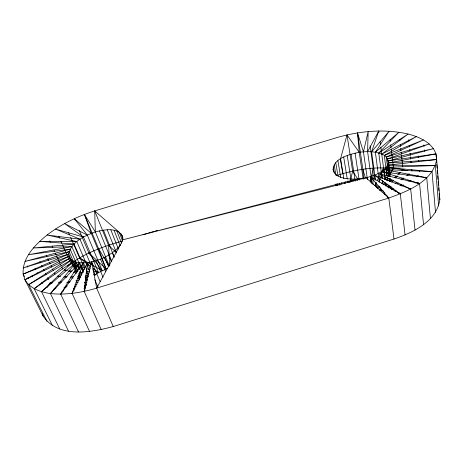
<?xml version="1.0" encoding="UTF-8"?>
<svg xmlns="http://www.w3.org/2000/svg" width="463" height="463" viewBox="0 0 463 463"><rect width="100%" height="100%" fill="white"/><g stroke="black" fill="none" stroke-linecap="round" stroke-linejoin="round"><path stroke-width="0.69" d="M389.944 176.484C387.953 169.105 391.31 157.304 381.801 154.121C374.671 151.233 366.742 151.274 359.236 152.298C349.606 154.335 331.126 158.606 333.424 171.837M24.435 276.677L23.15 274.108C22.05 257.567 35.31 244.696 47.076 235.013C61.313 224.15 77.628 216.221 94.695 210.908L336.804 137.615C359.826 130.965 384.574 128.639 408.106 134.027C420.595 137.175 436.638 144.543 436.65 159.544L439.85 199.634C436.563 221.765 412.874 232.513 394.001 239.035L113.244 326.531C91.072 332.515 58.303 338.436 43.134 316.096L24.956 279.739L23.15 274.108L68.651 254.06C71.267 241.796 84.613 235.754 95.349 231.946C104.048 229.573 118.881 226.639 122.898 237.513M372.97 184.482L373.19 168.133L370.134 145.92M372.102 183.747L367.593 151.644L368.166 131.585L363.443 151.812L367.443 179.563M101.258 329.656L84.191 291.406L87.426 262.573C97.67 261.091 107.601 256.913 115.536 250.217C119.489 246.594 124.148 241.246 122.116 235.488M84.839 282.459L85.991 285.069L85.042 287.673L84.723 290.168L84.139 288.86M370.406 181.936L373.19 168.133C384.556 167.554 396.114 167.838 407.197 170.644M77.784 271.312L69.074 251.675L23.191 267.938L68.651 254.06L68.889 256.265L24.956 279.739C30.118 288.744 40.727 292.124 50.409 293.554C66.012 295.226 81.702 292.552 96.657 288.142L388.798 198.031C407.538 191.265 432.604 181.733 436.65 159.544L388.283 162.999C385.274 172.219 374.498 175.5 366.048 177.769L122.533 239.875L357.083 179.048L366.048 177.769L388.798 198.031L394.001 239.035M350.04 182.318L352.65 171.119L346.99 134.924L359.236 152.298L363.224 179.279M84.191 291.406L91.703 261.832L100.153 281.678M346.99 134.924L340.571 158.774L343.847 178.608M377.206 188.348L378.04 185.611M379.087 182.191L383.48 167.82L377.258 180.547M375.418 179.702L371.598 151.795L378.763 131.023L378.942 132.441M89.562 331.485L72.078 293.42L83.369 262.886L87.426 262.573L89.984 268.517M374.77 185.634L376.321 182.457M72.078 293.42L87.426 262.573M367.593 151.644L378.763 131.023M113.244 326.531L96.657 288.142L120.287 244.95M381.165 189.095L380.441 190.316L379.22 190.114M383.705 184.818L385.158 182.37M386.252 180.541L387.705 178.099M388.793 176.264L393.509 168.324L391.218 149.063M78.525 331.977L60.699 294.138L79.648 262.764L83.369 262.886L85.371 267.498M47.006 287.569L50.045 282.922L52.203 282.754M379.313 182.098L375.354 152.263L389.088 131.237L371.598 151.795M60.699 294.138L83.369 262.886M377.669 188.591L379.428 186.34M381.628 183.522L383.387 181.27M384.707 179.58L386.472 177.329M387.352 176.206L389.111 173.955M389.991 172.826L393.509 168.324M68.489 331.126L50.409 293.554L76.354 262.208L79.648 262.764L83.392 271.306M387.543 187.023L388.955 185.443M391.785 182.283L393.666 180.176M395.552 178.07L397.433 175.969M398.846 174.389L400.732 172.282M402.144 170.702L403.088 169.649L402.034 170.61M50.409 293.554L79.648 262.764M382.114 178.504L378.786 153.045L398.944 132.233L375.354 152.263M59.739 329.002L41.491 291.707L73.576 261.248L76.354 262.208L79.532 269.42M381.495 189.355L380.441 190.316L383.775 191.231M385.708 185.507L387.288 184.066M389.921 181.664L392.028 179.742M394.661 177.341L396.241 175.899M397.821 174.453L399.928 172.531M41.491 291.707L76.354 262.208M391.108 188.863L392.207 187.966M397.15 183.927L398.249 183.024M402.098 179.881L403.748 178.539M407.596 175.39L409.246 174.047M94.209 275.63L98.567 272.603L107.329 268.459M52.498 325.692L34.181 288.704L71.371 259.911L73.576 261.248L77.923 271.052M67.442 266.115C83.496 253.562 102.936 246.495 122.365 241.073M34.181 288.704L73.576 261.248M389.065 187.59L390.83 186.375M394.945 183.539L396.71 182.329M400.825 179.494L403.175 177.873M406.699 175.442L409.055 173.828M378.786 153.045L408.106 134.027L381.801 154.121L416.353 136.597L384.319 155.475L386.923 176.143M46.937 321.339L28.642 284.664L69.803 258.232L71.371 259.911L76.881 272.285M394.007 190.947L395.217 190.195M401.872 186.051L403.684 184.922M409.732 181.16L410.941 180.402M416.989 176.64L418.199 175.888M28.642 284.664L71.371 259.911M392.364 189.448L393.619 188.782M399.905 185.443L401.791 184.442M408.077 181.102L409.333 180.437M416.243 176.762L418.13 175.761M417.163 183.18L418.465 182.555M24.956 279.739L69.803 258.232L68.889 256.265L23.15 274.108M388.683 176.397L386.275 157.084L423.466 139.924L384.319 155.475M395.13 191.514L396.455 190.97M415.676 183.099L417.001 182.555M389.794 176.525L387.618 158.896L429.242 143.964L386.275 157.084M398.568 193.407L399.928 192.984M143.096 234.735L147.24 233.474M148.623 233.051L154.15 231.361M155.533 230.939L157.605 230.302M336.56 175.622C348.442 171.756 360.712 169.041 373.19 168.133M390.211 176.449L388.295 160.887L433.478 148.64L387.618 158.896M79.08 269.408L70.144 249.175L24.996 261.41L69.074 251.675M61.776 291.621L63.159 291.25M73.536 288.437L74.925 288.067M84.607 285.445L85.991 285.069L84.573 285.237M73.16 290.237L74.56 289.936M388.283 162.999L435.996 153.872L436.279 157.42M80.678 266.798L71.823 246.617L28.446 254.702L70.144 249.175M54.599 288.275L56 288.027M65.109 286.406L67.21 286.03M74.919 284.664L77.026 284.288M84.729 282.916L86.836 282.546M388.295 160.887L435.996 153.872M54.015 288.877L55.438 288.709M63.963 287.691L66.099 287.436M74.624 286.423L76.048 286.256M388.984 176.571L387.572 165.181L436.65 159.544M84.723 268.546L74.063 244.065L33.388 247.971L71.823 246.617M58.679 282.239L61.556 282.013M68.032 281.498L70.191 281.33M75.949 280.873L78.826 280.642M85.308 280.132L87.466 279.959M387.242 175.946L386.165 167.386L435.342 165.517L438.635 205.913M50.045 282.922L52.203 282.893M58.691 282.806L60.856 282.777M66.626 282.702L69.508 282.661M75.996 282.575L78.16 282.546M84.648 282.459L86.812 282.43M387.572 165.181L435.342 165.517M89.637 271.295L76.806 241.582L39.656 241.362L74.063 244.065M57.325 276.156L60.173 276.243M64.444 276.376L67.291 276.463M70.851 276.573L73.698 276.666M77.969 276.799L80.817 276.886M85.082 277.019L87.929 277.106M385.372 179.546L384.093 169.539L432.031 171.634L435.486 212.291M386.165 167.386L432.031 171.634M57.337 276.266L60.207 276.579M63.796 276.972L66.666 277.285M70.249 277.678L73.119 277.991M77.425 278.46L79.578 278.697M85.319 279.322L87.472 279.554M90.974 264.934L79.972 239.221L47.076 235.013L76.806 241.582M382.34 178.759L381.402 171.599L426.741 177.717L430.428 218.582M64.299 269.825L67.112 270.276M69.218 270.618L72.031 271.075M74.138 271.416L76.945 271.868M79.758 272.325L82.564 272.782M86.077 273.349L88.884 273.801M93.804 274.6L95.21 274.825L92.953 269.553M384.093 169.539L426.741 177.717M423.547 224.59L419.565 183.585L378.161 173.503L410.675 189.043L415.022 230.117M64.293 269.958L67.083 270.687M68.478 271.052L71.267 271.781M73.362 272.325L76.152 273.054M78.947 273.783L81.737 274.507M85.921 275.601L88.016 276.145M93.156 270.826L98.567 272.603L83.496 237.027L55.45 229.046L79.972 239.221M381.402 171.599L419.565 183.585M62.424 244.649L70.851 263.499L85.047 268.164M86.396 268.609L89.776 269.715M375.146 180.205L374.457 175.193L410.675 189.043M70.851 263.499L84.312 269.761M86.234 270.652L89.44 272.146M93.925 274.229L95.21 274.825M70.642 237.444L79.578 257.932L102.196 270.618L87.293 235.059L64.588 223.565L83.496 237.027M425.051 177.468L426.313 178.145M371.291 183.07L370.383 176.629L400.316 193.916L405.073 234.99M374.457 175.193L400.316 193.916M79.578 257.932L90.748 266.561M92.982 268.291L98.567 272.603M74.867 219.983L74.306 218.663L91.275 233.352L106.021 268.916L88.89 252.989L79.358 230.545M109.141 265.559L95.349 231.946L94.695 210.908L119.176 232.183L122.55 240.893M94.695 210.908L108.545 245.292L116.416 252.659M370.383 176.629L388.798 198.031M74.306 218.663L87.293 235.059M88.89 252.989L102.196 270.618M352.65 171.119L358.136 179.615M91.275 233.352L84.405 214.421L95.349 231.946M84.405 214.421L98.613 248.753L109.216 266.323M27.936 277.511L28.573 278.784M27.213 265.924L27.844 267.215M31.959 275.595L32.589 276.88M34.951 268.141L35.57 269.42M37.121 272.614L37.74 273.899M41.768 282.216L42.388 283.495M39.864 261.56L40.478 262.857M41.716 265.444L42.33 266.74M43.563 269.327L44.182 270.623M45.415 273.211L46.034 274.507M47.573 277.742L48.499 279.687M46.277 255.518L46.879 256.809M47.782 258.736L48.684 260.669M49.582 262.596L50.183 263.887M51.086 265.814L51.688 267.105M52.591 269.032L53.193 270.317M54.397 272.892L54.999 274.183M49.761 240.887L50.357 242.19M52.151 246.108L52.747 247.41M53.94 250.02L54.536 251.328M55.433 253.284L56.029 254.586M56.631 255.894L59.912 263.071M60.508 264.379L61.104 265.681M61.701 266.983L62.598 268.945M58.645 236.199L59.519 238.15M60.971 241.397L61.845 243.347M78.328 275.543L79.781 278.801M84.127 288.571L84.995 290.521M68.651 254.06L76.829 272.441M78.293 275.728L79.752 279.01M68.889 256.265L76.459 273.164M77.906 276.411L79.462 279.976M79.08 273.668L80.527 276.932M84.584 286.082L85.452 288.044M78.947 273.928L80.4 277.204M84.463 286.365L85.042 287.673M80.4 271.387L81.847 274.663M85.024 281.874L86.471 285.15M79.943 271.364L81.673 275.282M85.406 275.907L87.137 279.855M81.251 268.1L83.247 272.655M85.533 277.864L86.963 281.116M86.164 271.85L88.184 276.48M68.628 232.82L69.491 234.799M86.234 269.472L88.526 274.744M94.817 279.745L97.942 287.008M96.09 260.675L103.058 277.239M100.459 259.147L105.703 271.74M104.702 257.278L108.521 266.561M99.435 230.869L111.751 261.219M108.695 255.125L111.392 261.757M103.434 230.146L114.054 256.583M112.341 252.752L114.205 257.387M115.536 250.217L116.323 252.202M107.26 229.798L116.485 252.972M118.204 247.595L118.736 248.938M110.825 229.827L118.424 249.077M114.048 230.238L120.05 245.552M116.855 231.031L121.537 243.052M120.947 233.682L123.025 239.058M98.613 248.753L106.021 268.916M42.249 313.451L43.134 316.096M359.236 152.298L357.511 132.898L363.443 151.812M357.511 132.898L362.847 169.244L365.457 178.035M91.703 261.832L96.657 288.142M332.932 169.024C335.218 179.152 348.766 179.216 357.083 179.048L357.303 180.472M335.634 184.448L335.866 185.9M334.182 164.811L336.016 175.489M337.486 184.037L337.73 185.46M336.312 184.262L336.555 185.68M333.233 166.929L334.321 173.237M336.144 183.753L336.387 185.154M335.75 162.71L338.048 176.212M339.257 183.313L339.501 184.737M337.637 183.886L337.886 185.31M339.57 183.145L339.929 185.246M337.897 160.684L340.756 177.705M341.59 182.671L341.833 184.089M344.431 182.15L344.669 183.568M340.317 158.855L342.782 173.723M345.271 181.832L345.502 183.238M343.696 157.026L347.262 178.967M347.603 181.091L347.835 182.509M348.87 181.027L349.102 182.445M347.209 155.47L351.371 181.658M352.806 179.864L353.032 181.288M351.029 154.144L355.208 181.056M355.069 153.079L359.155 180.014M375.806 182.561L376.494 187.573M375.441 182.358L376.025 186.653M379.984 187.11L380.459 190.687M382.617 180.906L382.988 183.765M384.111 192.353L384.388 194.501M382.392 180.628L382.849 184.158M385.829 183.122L386.194 185.981M387.473 195.988L387.653 197.417M380.123 141.637L380.482 144.468M380.846 147.298L385.071 179.679M385.529 183.226L385.893 186.068M387.103 177.572L387.462 180.42M388 184.696L388.359 187.544M389.25 178.706L389.603 181.554M390.222 186.537L390.488 188.672M388.949 178.544L389.308 181.403M389.84 185.698L390.193 188.557M387.421 177.37L387.867 180.94M388.405 185.217L388.764 188.071M390.558 179.279L390.818 181.403M391.519 187.064L391.779 189.188M390.211 178.614L390.558 181.45M391.258 187.133L391.524 189.257M390.054 178.637L390.402 181.455M391.102 187.098L391.362 189.211M390.112 139.791L390.28 141.221M390.708 144.786L391.044 147.639M439.173 193.609L439.85 199.634M399.725 139.294L399.882 140.706M400.275 144.236L400.507 146.354M400.744 148.473L400.975 150.591M401.132 152.003L401.369 154.121M401.525 155.533L402.775 166.825M408.69 139.728L408.835 141.151M409.275 145.428L409.425 146.858M409.714 149.705L409.865 151.129M410.085 153.27L410.305 155.406M410.45 156.835L410.669 158.971M410.889 161.112L411.04 162.536M411.775 169.661L411.92 171.09M418.216 156.037L418.355 157.478M418.633 160.36L418.772 161.795M419.6 170.436L419.738 171.877M362.847 169.244L363.721 178.515M423.917 144.925L424.044 146.354M424.368 149.925L424.496 151.349M436.389 158.844L436.673 162.391M436.846 164.515L437.13 168.063M437.298 170.193L437.581 173.741M437.755 175.871L438.039 179.418M438.206 181.548L438.49 185.096M438.721 187.932L438.947 190.773M108.545 245.292L109.812 265.38"/></g></svg>
